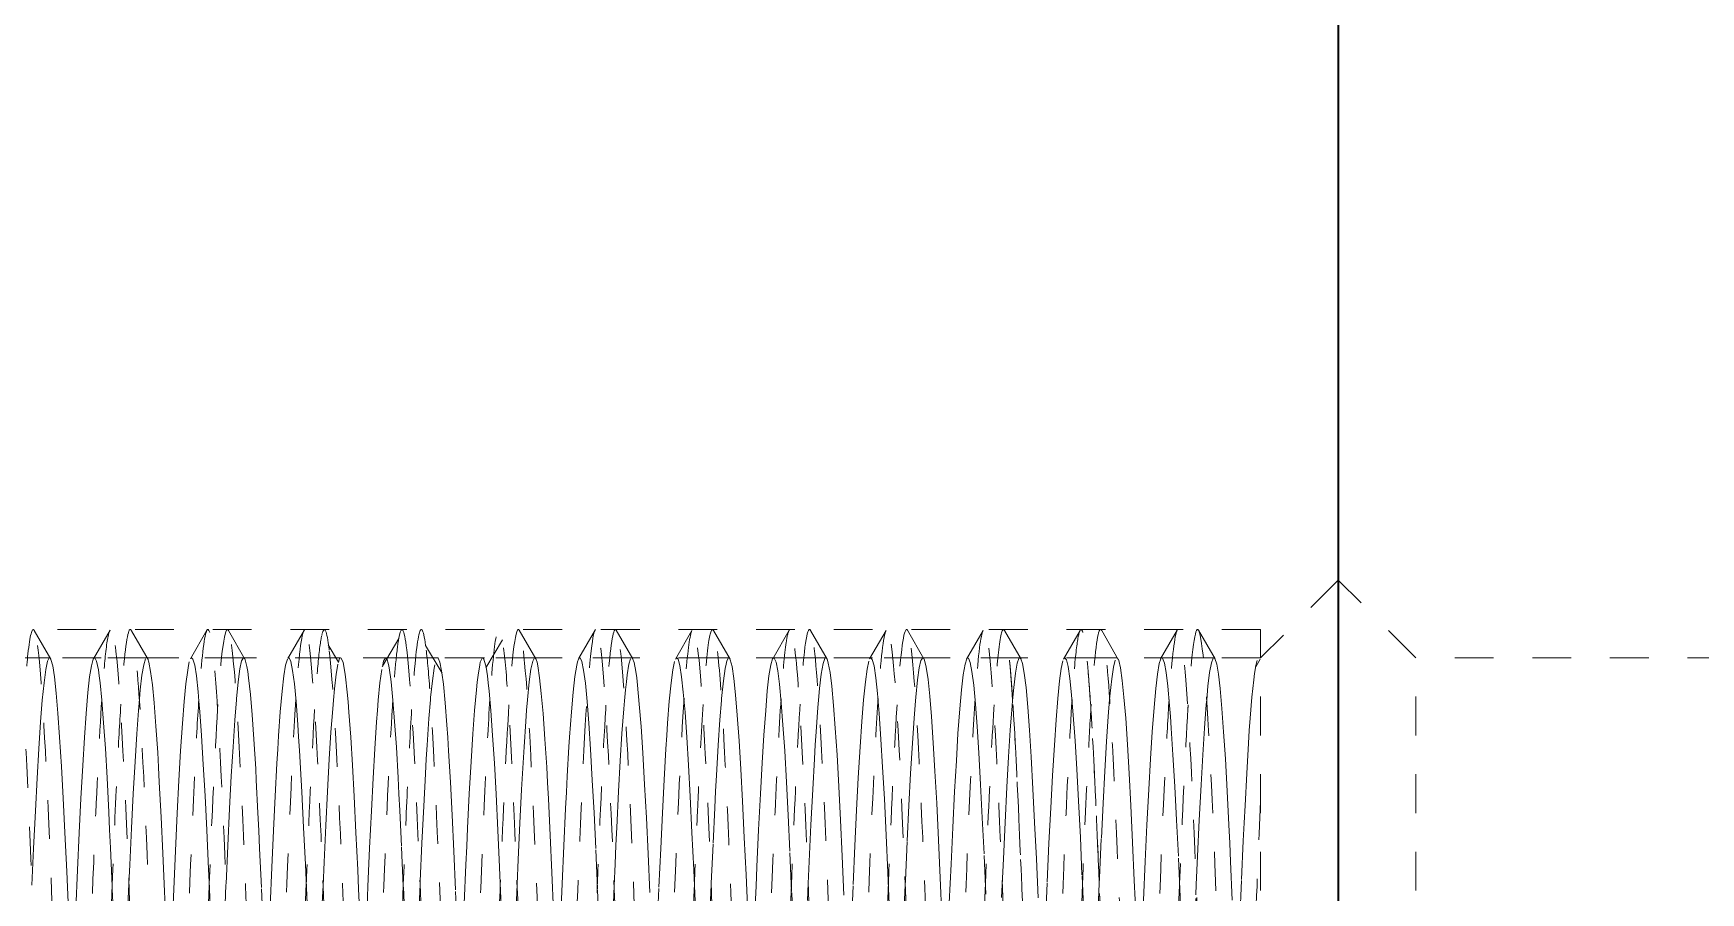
# Model space of a CAD drawing. Header units: millimetres. Extents: x -742 to 742, y -525 to 525.
# Drawn here: x -453.41 to -410.45, y 74.35 to 96.49 of the extents above; entities that cross this region are included whole.
import ezdxf

# ---------------------------------------------------------------- set-up
doc = ezdxf.new("R2010")
doc.units = ezdxf.units.MM
doc.linetypes.add('虚线', pattern=[2, 1, -1])
doc.layers.get('0').update_dxf_attribs({"lineweight": 35})
doc.layers.add('粗实线层', color=7, linetype='Continuous', lineweight=35)
doc.layers.add('虚线层', color=6, linetype='虚线', lineweight=18)

# ---------------------------------------------------------------- blocks, each defined once
blk = doc.blocks.new('*X5')
blk.add_line((-437.802, -76), (-437.802, -155))
at = {"layer": '虚线层', "color": 7}
for p, q in [((-435.802, -120), (-437.802, -118)), ((-435.802, -120.001), (-437.802, -118.001)), ((-435.802, -120.001), (-437.802, -118.001)), ((-389.802, -120), (-435.802, -120)), ((-389.802, -120.001), (-435.802, -120.001)), ((-389.802, -120.001), (-435.802, -120.001)), ((-435.802, -130.001), (-435.802, -120.001))]:
    blk.add_line(p, q, dxfattribs=at)
blk = doc.blocks.new('*X6')
blk.add_line((-437.802, -76), (-437.802, -155))
at = {"layer": '虚线层', "color": 7}
for p, q in [((-437.802, -118), (-439.802, -120)), ((-437.802, -118.001), (-439.802, -120.001)), ((-437.802, -118.001), (-439.802, -120.001)), ((-439.802, -119.269), (-481.927, -119.269)), ((-439.802, -119.269), (-481.927, -119.269)), ((-439.802, -130.001), (-439.802, -119.269)), ((-463.676, -120), (-485.802, -120)), ((-471.008, -120.001), (-472.347, -120.001)), ((-471.008, -120.001), (-472.347, -120.001)), ((-468.505, -120.001), (-469.845, -120.001)), ((-468.505, -120.001), (-469.845, -120.001)), ((-466.005, -120.001), (-467.348, -120.001)), ((-466.005, -120.001), (-467.348, -120.001)), ((-463.675, -120.001), (-464.848, -120.001)), ((-463.675, -120.001), (-464.848, -120.001)), ((-461.928, -120), (-463.676, -120)), ((-463.507, -120.001), (-463.675, -120.001)), ((-463.507, -120.001), (-463.675, -120.001)), ((-461.928, -120.001), (-462.346, -120.001)), ((-461.928, -120.001), (-462.346, -120.001)), ((-461.184, -120), (-461.928, -120)), ((-461.006, -120.001), (-461.928, -120.001)), ((-461.184, -120.001), (-461.928, -120.001)), ((-459.82, -120), (-461.184, -120)), ((-461.006, -120.001), (-461.184, -120.001)), ((-458.504, -120.001), (-459.847, -120.001)), ((-459.82, -120.001), (-459.847, -120.001)), ((-439.802, -120), (-459.82, -120)), ((-458.504, -120.001), (-459.82, -120.001)), ((-456.007, -120.001), (-457.349, -120.001)), ((-456.007, -120.001), (-457.349, -120.001)), ((-453.507, -120.001), (-454.846, -120.001)), ((-453.507, -120.001), (-454.846, -120.001)), ((-451.004, -120.001), (-452.346, -120.001)), ((-451.004, -120.001), (-452.346, -120.001)), ((-448.506, -120.001), (-449.849, -120.001)), ((-448.506, -120.001), (-449.849, -120.001)), ((-446.008, -120.001), (-447.347, -120.001)), ((-446.008, -120.001), (-447.347, -120.001)), ((-443.505, -120.001), (-444.845, -120.001)), ((-443.505, -120.001), (-444.845, -120.001)), ((-441.005, -120.001), (-442.348, -120.001)), ((-441.005, -120.001), (-442.348, -120.001)), ((-439.802, -120.001), (-439.848, -120.001))]:
    blk.add_line(p, q, dxfattribs=at)
for points in [[(-470.976, -120.032), (-471.403, -119.293)], [(-469.449, -119.291), (-469.876, -120.031)], [(-468.47, -120.041), (-468.897, -119.302)], [(-466.95, -119.288), (-467.378, -120.027)], [(-465.971, -120.034), (-466.398, -119.296)], [(-464.441, -119.278), (-464.869, -120.017)], [(-463.98, -119.406), (-463.987, -119.395)], [(-458.478, -120.023), (-458.904, -119.285)], [(-456.94, -119.275), (-457.366, -120.013)], [(-455.978, -120.027), (-456.405, -119.288)], [(-454.454, -119.3), (-454.881, -120.039)], [(-453.472, -120.039), (-453.899, -119.3)], [(-451.948, -119.288), (-452.375, -120.027)], [(-450.971, -120.036), (-451.398, -119.297)], [(-449.453, -119.293), (-449.88, -120.031)], [(-448.477, -120.026), (-448.904, -119.287)], [(-446.951, -119.294), (-447.379, -120.034)], [(-445.975, -120.034), (-446.402, -119.295)], [(-444.453, -119.297), (-444.88, -120.036)], [(-443.47, -120.04), (-443.897, -119.3)], [(-441.951, -119.289), (-442.379, -120.028)], [(-440.975, -120.027), (-441.403, -119.288)], [(-463.563, -120.116), (-463.826, -119.669)], [(-462.01, -119.505), (-462.427, -120.216)], [(-460.89, -120.398), (-461.316, -119.682)], [(-459.338, -119.539), (-459.764, -120.255)], [(-471.193, -121.096), (-471.193, -121.095), (-471.148, -120.647), (-471.102, -120.3), (-471.06, -120.091), (-471.017, -120.004)], [(-471.06, -120.091), (-471.017, -120.004)], [(-470.983, -120.021), (-470.971, -120.044), (-470.925, -120.206), (-470.879, -120.489), (-470.833, -120.911), (-470.791, -121.427), (-470.748, -122.048), (-470.702, -122.806), (-470.657, -123.617), (-470.611, -124.506), (-470.564, -125.512), (-470.521, -126.527), (-470.5, -127.055), (-470.479, -127.583), (-470.433, -128.726), (-470.389, -129.829), (-470.343, -130.934), (-470.296, -132.083), (-470.279, -132.482)], [(-469.87, -120.02), (-469.881, -120.039), (-469.929, -120.208), (-469.974, -120.492), (-470.018, -120.892), (-470.062, -121.433), (-470.105, -122.055), (-470.149, -122.774), (-470.197, -123.625), (-470.243, -124.514), (-470.287, -125.471), (-470.332, -126.536), (-470.374, -127.593), (-470.417, -128.68), (-470.426, -128.899)], [(-469.124, -132.482), (-469.167, -131.398), (-469.189, -130.844), (-469.21, -130.296), (-469.255, -129.134), (-469.299, -128.039), (-469.345, -126.968), (-469.393, -125.883), (-469.437, -124.902), (-469.458, -124.43), (-469.479, -123.983), (-469.524, -123.097), (-469.567, -122.34), (-469.613, -121.677), (-469.661, -121.09), (-469.706, -120.644), (-469.727, -120.462), (-469.748, -120.311), (-469.793, -120.09), (-469.836, -120.003), (-469.845, -120.001)], [(-468.693, -121.063), (-468.671, -120.83), (-468.625, -120.446), (-468.579, -120.179), (-468.533, -120.027)], [(-468.505, -120.001), (-468.491, -120.008)], [(-468.475, -120.031), (-468.448, -120.111), (-468.402, -120.35), (-468.357, -120.699), (-468.311, -121.161), (-468.264, -121.763), (-468.221, -122.439), (-468.2, -122.816), (-468.179, -123.208), (-468.133, -124.106), (-468.089, -125.034), (-468.043, -126.023), (-467.996, -127.114), (-467.979, -127.509)], [(-467.406, -120.102), (-467.427, -120.196), (-467.448, -120.319), (-467.493, -120.674), (-467.536, -121.13), (-467.581, -121.694), (-467.629, -122.396), (-467.674, -123.16), (-467.718, -124.007), (-467.762, -124.977), (-467.805, -125.962), (-467.849, -126.997), (-467.897, -128.124), (-467.927, -128.838)], [(-467.361, -120.006), (-467.374, -120.021)], [(-466.824, -127.509), (-466.867, -126.455), (-466.889, -125.94), (-466.91, -125.444), (-466.955, -124.442), (-466.999, -123.558), (-467.045, -122.753), (-467.093, -122.002), (-467.137, -121.389), (-467.158, -121.119), (-467.179, -120.88), (-467.224, -120.466), (-467.267, -120.191), (-467.313, -120.037), (-467.348, -120.001)], [(-466.193, -121.083), (-466.191, -121.06), (-466.148, -120.62), (-466.102, -120.282), (-466.057, -120.081), (-466.011, -120.002)], [(-465.974, -120.029), (-465.964, -120.051), (-465.921, -120.222), (-465.9, -120.354), (-465.879, -120.513), (-465.833, -120.944), (-465.789, -121.467), (-465.743, -122.095), (-465.696, -122.859), (-465.679, -123.152)], [(-464.879, -120.033), (-464.924, -120.193), (-464.967, -120.469), (-465.013, -120.861), (-465.061, -121.394), (-465.106, -122.008), (-465.127, -122.356), (-465.148, -122.721), (-465.193, -123.566), (-465.236, -124.451), (-465.281, -125.403), (-465.329, -126.465), (-465.374, -127.519), (-465.418, -128.604), (-465.426, -128.828)], [(-464.858, -120.004), (-464.864, -120.01)], [(-464.524, -123.152), (-464.567, -122.389), (-464.589, -122.04), (-464.61, -121.72), (-464.655, -121.125), (-464.699, -120.671), (-464.745, -120.33), (-464.793, -120.1), (-464.837, -120.005), (-464.848, -120.001)], [(-463.692, -121.094), (-463.664, -120.8), (-463.621, -120.424), (-463.6, -120.278), (-463.579, -120.165)], [(-463.566, -120.112), (-463.533, -120.022)], [(-463.56, -120.121), (-463.563, -120.116)], [(-463.507, -120.001), (-463.489, -120.011), (-463.443, -120.123), (-463.396, -120.37), (-463.379, -120.489)], [(-463.507, -120.001), (-463.489, -120.011), (-463.443, -120.123), (-463.396, -120.37), (-463.379, -120.489)], [(-462.427, -120.216), (-462.436, -120.232)], [(-462.355, -120.004), (-462.399, -120.091), (-462.431, -120.223)], [(-462.224, -120.489), (-462.267, -120.206), (-462.289, -120.109), (-462.31, -120.044), (-462.346, -120.001)], [(-462.224, -120.489), (-462.267, -120.206), (-462.289, -120.109), (-462.31, -120.043), (-462.346, -120.001)], [(-461.194, -121.085), (-461.189, -121.026), (-461.143, -120.594), (-461.096, -120.264), (-461.079, -120.179)], [(-461.006, -120.001), (-460.994, -120.006), (-460.948, -120.111), (-460.904, -120.335), (-460.896, -120.388)], [(-459.924, -120.179), (-459.967, -120.446), (-459.989, -120.625), (-460.01, -120.83), (-460.055, -121.355), (-460.099, -121.963), (-460.145, -122.669), (-460.193, -123.507), (-460.237, -124.387), (-460.258, -124.857), (-460.279, -125.335), (-460.324, -126.393), (-460.367, -127.445), (-460.413, -128.528), (-460.427, -128.865)], [(-459.924, -120.179), (-459.967, -120.446)], [(-459.86, -120.006), (-459.908, -120.11), (-459.924, -120.179)], [(-459.758, -120.244), (-459.77, -120.18), (-459.815, -120.032), (-459.847, -120.001)], [(-459.37, -126.402), (-459.413, -125.394), (-459.455, -124.442), (-459.501, -123.514), (-459.546, -122.714), (-459.592, -122.002), (-459.639, -121.36), (-459.682, -120.857), (-459.704, -120.645), (-459.725, -120.466), (-459.758, -120.244)], [(-458.779, -122.298), (-458.736, -121.641), (-458.715, -121.348), (-458.694, -121.086), (-458.648, -120.62), (-458.604, -120.295), (-458.558, -120.089), (-458.511, -120.002)], [(-458.48, -120.018), (-458.467, -120.045), (-458.445, -120.113), (-458.424, -120.21), (-458.38, -120.513), (-458.336, -120.92), (-458.291, -121.437), (-458.243, -122.095), (-458.198, -122.819), (-458.176, -123.218), (-458.155, -123.631), (-458.111, -124.569), (-458.067, -125.53), (-458.023, -126.545)], [(-457.363, -120.007), (-457.382, -120.038), (-457.404, -120.101), (-457.425, -120.193), (-457.47, -120.486), (-457.514, -120.884), (-457.56, -121.394), (-457.608, -122.043), (-457.624, -122.298)], [(-456.843, -126.987), (-456.886, -125.952), (-456.933, -124.918), (-456.978, -123.998), (-457.024, -123.152), (-457.07, -122.353), (-457.113, -121.688), (-457.155, -121.125), (-457.201, -120.65), (-457.246, -120.316), (-457.292, -120.1), (-457.339, -120.004), (-457.349, -120.001)], [(-456.193, -121.111), (-456.167, -120.823), (-456.145, -120.616), (-456.124, -120.44), (-456.08, -120.165), (-456.036, -120.026)], [(-456.007, -120.001), (-455.991, -120.009)], [(-455.983, -120.018), (-455.943, -120.123), (-455.898, -120.355), (-455.876, -120.517), (-455.855, -120.706), (-455.811, -121.196), (-455.767, -121.774), (-455.723, -122.452), (-455.675, -123.264), (-455.629, -124.121), (-455.586, -125.05), (-455.541, -126.092)], [(-454.901, -120.099), (-454.946, -120.314), (-454.992, -120.647), (-455.039, -121.121), (-455.082, -121.683), (-455.104, -122.005), (-455.125, -122.347), (-455.17, -123.146), (-455.214, -123.992), (-455.26, -124.911), (-455.308, -125.944), (-455.324, -126.322)], [(-454.855, -120.004), (-454.874, -120.027)], [(-454.364, -126.473), (-454.41, -125.461), (-454.456, -124.505), (-454.501, -123.573), (-454.543, -122.766), (-454.586, -122.048), (-454.633, -121.398), (-454.678, -120.888), (-454.724, -120.489), (-454.77, -120.195), (-454.813, -120.038), (-454.846, -120.001)], [(-453.695, -121.098), (-453.691, -121.052), (-453.642, -120.594), (-453.598, -120.277), (-453.576, -120.162), (-453.555, -120.079), (-453.511, -120.001), (-453.507, -120.001)], [(-453.576, -120.162), (-453.555, -120.079), (-453.511, -120.001), (-453.507, -120.001)], [(-453.479, -120.028), (-453.467, -120.053), (-453.423, -120.226), (-453.375, -120.537), (-453.329, -120.952), (-453.286, -121.477), (-453.241, -122.142), (-453.198, -122.873), (-453.154, -123.691), (-453.107, -124.634), (-453.061, -125.598), (-453.016, -126.616)], [(-452.37, -120.018), (-452.378, -120.031), (-452.424, -120.179), (-452.47, -120.463), (-452.513, -120.853), (-452.555, -121.355), (-452.601, -121.997), (-452.646, -122.708), (-452.692, -123.508), (-452.739, -124.434), (-452.782, -125.386), (-452.804, -125.887), (-452.825, -126.394), (-452.87, -127.501), (-452.914, -128.585), (-452.927, -128.883)], [(-451.842, -127.06), (-451.887, -126.022), (-451.932, -124.984), (-451.974, -124.06), (-452.017, -123.208), (-452.064, -122.402), (-452.11, -121.731), (-452.156, -121.16), (-452.201, -120.678), (-452.243, -120.335), (-452.286, -120.111), (-452.333, -120.006), (-452.346, -120.001)], [(-451.195, -121.091), (-451.167, -120.792), (-451.123, -120.418), (-451.075, -120.151), (-451.029, -120.021)], [(-451.004, -120.001), (-450.986, -120.012)], [(-450.975, -120.029), (-450.941, -120.135), (-450.898, -120.376), (-450.854, -120.734), (-450.807, -121.233), (-450.761, -121.817), (-450.716, -122.502), (-450.672, -123.321), (-450.629, -124.183), (-450.586, -125.117), (-450.539, -126.163)], [(-449.901, -120.089), (-449.943, -120.295), (-449.986, -120.62), (-450.033, -121.086), (-450.078, -121.641), (-450.124, -122.298), (-450.17, -123.09), (-450.213, -123.931), (-450.255, -124.845), (-450.301, -125.875), (-450.346, -126.906), (-450.392, -127.974), (-450.427, -128.815)], [(-449.856, -120.002), (-449.877, -120.026)], [(-449.362, -126.545), (-449.405, -125.53), (-449.449, -124.569), (-449.497, -123.631), (-449.542, -122.819), (-449.587, -122.095), (-449.632, -121.437), (-449.674, -120.92), (-449.717, -120.513), (-449.764, -120.21), (-449.81, -120.045), (-449.849, -120.001)], [(-448.693, -121.111), (-448.685, -121.018), (-448.641, -120.569), (-448.598, -120.259), (-448.554, -120.07), (-448.507, -120.001), (-448.506, -120.001)], [(-448.481, -120.019), (-448.461, -120.061), (-448.416, -120.243), (-448.372, -120.562), (-448.329, -120.985), (-448.286, -121.517), (-448.239, -122.189), (-448.193, -122.926), (-448.148, -123.75), (-448.102, -124.698), (-448.06, -125.667), (-448.017, -126.689)], [(-447.372, -120.023), (-447.374, -120.026), (-447.417, -120.165), (-447.464, -120.44), (-447.51, -120.823), (-447.556, -121.317), (-447.601, -121.951), (-447.643, -122.656), (-447.686, -123.45), (-447.733, -124.371), (-447.778, -125.318), (-447.824, -126.322), (-447.87, -127.426), (-447.913, -128.509), (-447.926, -128.864)], [(-446.881, -126.092), (-446.929, -125.05), (-446.974, -124.121), (-447.018, -123.264), (-447.062, -122.452), (-447.105, -121.774), (-447.149, -121.196), (-447.196, -120.706), (-447.242, -120.355), (-447.287, -120.123), (-447.332, -120.009), (-447.347, -120.001)], [(-446.194, -121.097), (-446.161, -120.763), (-446.116, -120.397), (-446.072, -120.138), (-446.029, -120.016)], [(-446.008, -120.001), (-445.986, -120.016), (-445.982, -120.023)], [(-445.982, -120.023), (-445.939, -120.148), (-445.893, -120.397), (-445.848, -120.763), (-445.802, -121.27), (-445.76, -121.862), (-445.717, -122.553), (-445.671, -123.378), (-445.625, -124.246), (-445.579, -125.184), (-445.533, -126.233)], [(-444.896, -120.079), (-444.942, -120.277), (-444.987, -120.594), (-445.032, -121.052), (-445.074, -121.599), (-445.117, -122.249), (-445.164, -123.035), (-445.21, -123.87), (-445.256, -124.78), (-445.301, -125.805), (-445.343, -126.833), (-445.386, -127.9), (-445.426, -128.9)], [(-444.845, -120.001), (-444.849, -120.001), (-444.874, -120.026)], [(-444.361, -126.617), (-444.406, -125.598), (-444.427, -125.105), (-444.448, -124.634), (-444.493, -123.69), (-444.536, -122.872), (-444.581, -122.142), (-444.629, -121.477), (-444.674, -120.952), (-444.718, -120.537), (-444.762, -120.226), (-444.805, -120.053), (-444.845, -120.001)], [(-443.694, -121.079), (-443.686, -120.985), (-443.639, -120.543), (-443.593, -120.243), (-443.548, -120.061)], [(-443.475, -120.031), (-443.46, -120.07), (-443.417, -120.26), (-443.371, -120.588), (-443.325, -121.018), (-443.279, -121.558), (-443.233, -122.237), (-443.19, -122.981), (-443.148, -123.81), (-443.102, -124.763), (-443.057, -125.736), (-443.011, -126.761), (-442.964, -127.881), (-442.921, -128.973), (-442.9, -129.529), (-442.879, -130.078), (-442.833, -131.238), (-442.789, -132.326), (-442.743, -133.386), (-442.695, -134.455), (-442.679, -134.818)], [(-442.376, -120.023), (-442.418, -120.151), (-442.462, -120.418), (-442.505, -120.793), (-442.549, -121.279), (-442.596, -121.906), (-442.642, -122.604), (-442.687, -123.392), (-442.732, -124.308), (-442.774, -125.251), (-442.817, -126.252), (-442.864, -127.353), (-442.91, -128.434), (-442.927, -128.828)], [(-441.524, -134.818), (-441.567, -133.821), (-441.589, -133.3), (-441.61, -132.777), (-441.655, -131.643), (-441.699, -130.544), (-441.745, -129.439), (-441.793, -128.284), (-441.836, -127.206), (-441.858, -126.675), (-441.879, -126.163), (-441.923, -125.117), (-441.967, -124.183), (-442.012, -123.321), (-442.061, -122.502), (-442.106, -121.818), (-442.127, -121.51), (-442.148, -121.233), (-442.193, -120.734), (-442.236, -120.376), (-442.281, -120.135), (-442.329, -120.012), (-442.348, -120.001)], [(-441.192, -121.087), (-441.16, -120.734), (-441.117, -120.376), (-441.071, -120.126), (-441.025, -120.012)], [(-441.005, -120.001), (-440.979, -120.021), (-440.979, -120.022)], [(-440.979, -120.022), (-440.933, -120.161), (-440.89, -120.418), (-440.848, -120.793), (-440.802, -121.308), (-440.757, -121.906), (-440.711, -122.604), (-440.664, -123.435), (-440.621, -124.308), (-440.6, -124.775), (-440.579, -125.251), (-440.533, -126.305), (-440.489, -127.353), (-440.443, -128.434), (-440.395, -129.591), (-440.379, -130.001)], [(-439.932, -120.237), (-439.936, -120.26), (-439.958, -120.401), (-439.98, -120.569), (-440.029, -121.018), (-440.074, -121.558), (-440.096, -121.87), (-440.118, -122.201), (-440.162, -122.981), (-440.205, -123.81), (-440.227, -124.257), (-440.249, -124.715), (-440.296, -125.736), (-440.342, -126.761), (-440.365, -127.293), (-440.387, -127.825), (-440.426, -128.84)], [(-439.93, -120.234), (-439.939, -120.25)], [(-439.893, -120.07), (-439.932, -120.237)], [(-439.813, -120.034), (-439.93, -120.234)], [(-463.379, -120.489), (-463.336, -120.888), (-463.315, -121.131), (-463.294, -121.398), (-463.248, -122.048), (-463.204, -122.766), (-463.158, -123.573), (-463.111, -124.505), (-463.067, -125.461), (-463.045, -125.965), (-463.024, -126.473)], [(-462.445, -120.3), (-462.493, -120.647), (-462.537, -121.095), (-462.558, -121.362), (-462.579, -121.651), (-462.624, -122.347), (-462.667, -123.104), (-462.713, -123.946), (-462.761, -124.91), (-462.806, -125.892), (-462.827, -126.406), (-462.848, -126.924), (-462.893, -128.049), (-462.926, -128.901)], [(-461.846, -126.914), (-461.892, -125.882), (-461.939, -124.853), (-461.982, -123.937), (-462.004, -123.504), (-462.025, -123.096), (-462.07, -122.303), (-462.115, -121.645), (-462.16, -121.09), (-462.208, -120.623), (-462.224, -120.489)], [(-460.896, -120.388), (-460.858, -120.678), (-460.811, -121.16), (-460.767, -121.73), (-460.745, -122.057), (-460.724, -122.402), (-460.68, -123.208), (-460.636, -124.06), (-460.591, -124.984), (-460.543, -126.022), (-460.498, -127.059)], [(-471.46, -125.864), (-471.417, -124.911), (-471.372, -123.946), (-471.329, -123.104), (-471.286, -122.347), (-471.239, -121.651), (-471.193, -121.096)], [(-468.961, -125.827), (-468.939, -125.335), (-468.893, -124.387), (-468.848, -123.508), (-468.802, -122.669), (-468.76, -121.963), (-468.717, -121.355), (-468.693, -121.063)], [(-466.461, -125.843), (-466.46, -125.823), (-466.417, -124.845), (-466.371, -123.885), (-466.325, -123.049), (-466.279, -122.298), (-466.233, -121.61), (-466.193, -121.083)], [(-463.959, -125.869), (-463.933, -125.268), (-463.891, -124.324), (-463.848, -123.45), (-463.802, -122.617), (-463.757, -121.917), (-463.711, -121.317), (-463.692, -121.094)], [(-461.461, -125.84), (-461.457, -125.753), (-461.411, -124.78), (-461.364, -123.825), (-461.321, -122.994), (-461.3, -122.607), (-461.279, -122.249), (-461.233, -121.568), (-461.194, -121.085)], [(-456.46, -125.866), (-456.436, -125.318), (-456.415, -124.833), (-456.394, -124.371), (-456.348, -123.45), (-456.304, -122.656), (-456.258, -121.951), (-456.211, -121.317), (-456.193, -121.111)], [(-453.96, -125.849), (-453.958, -125.805), (-453.911, -124.78), (-453.867, -123.87), (-453.845, -123.439), (-453.824, -123.035), (-453.78, -122.249), (-453.736, -121.599), (-453.695, -121.098)], [(-451.461, -125.819), (-451.436, -125.251), (-451.391, -124.308), (-451.342, -123.392), (-451.298, -122.604), (-451.276, -122.241), (-451.255, -121.906), (-451.21, -121.279), (-451.195, -121.091)], [(-448.96, -125.848), (-448.955, -125.736), (-448.91, -124.715), (-448.867, -123.81), (-448.823, -122.98), (-448.775, -122.201), (-448.729, -121.558), (-448.693, -121.111)], [(-446.46, -125.851), (-446.429, -125.184), (-446.385, -124.246), (-446.341, -123.335), (-446.298, -122.553), (-446.254, -121.862), (-446.207, -121.242), (-446.194, -121.097)], [(-443.961, -125.821), (-443.954, -125.667), (-443.907, -124.65), (-443.861, -123.75), (-443.816, -122.926), (-443.772, -122.154), (-443.729, -121.517), (-443.694, -121.079)], [(-441.461, -125.844), (-441.429, -125.117), (-441.386, -124.183), (-441.339, -123.278), (-441.293, -122.502), (-441.248, -121.817), (-441.202, -121.206), (-441.192, -121.087)], [(-464.524, -123.152), (-464.567, -122.389), (-464.589, -122.04)], [(-458.961, -125.836), (-458.933, -125.2), (-458.889, -124.261), (-458.843, -123.392), (-458.795, -122.566), (-458.779, -122.298)], [(-458.795, -122.566), (-458.779, -122.298)], [(-457.624, -122.298), (-457.667, -123.049), (-457.689, -123.46), (-457.71, -123.885), (-457.755, -124.845), (-457.799, -125.822), (-457.845, -126.851), (-457.893, -127.974), (-457.927, -128.812)], [(-465.679, -123.152), (-465.636, -123.998), (-465.615, -124.453), (-465.594, -124.918), (-465.548, -125.952), (-465.504, -126.986)], [(-463.623, -139.982), (-463.656, -139.9), (-463.701, -139.669), (-463.743, -139.327), (-463.786, -138.872), (-463.833, -138.276), (-463.878, -137.605), (-463.924, -136.842), (-463.97, -135.949), (-464.013, -135.025), (-464.055, -134.04), (-464.101, -132.95), (-464.146, -131.877), (-464.192, -130.781), (-464.239, -129.619), (-464.282, -128.518), (-464.304, -127.969), (-464.325, -127.435), (-464.37, -126.33), (-464.415, -125.326), (-464.46, -124.378), (-464.508, -123.456), (-464.524, -123.152)], [(-469.176, -131.164), (-469.161, -130.792), (-469.116, -129.686), (-469.072, -128.528), (-469.029, -127.445), (-468.986, -126.393), (-468.961, -125.827)], [(-466.677, -131.103), (-466.639, -130.173), (-466.593, -129.068), (-466.548, -127.974), (-466.502, -126.851), (-466.461, -125.843)], [(-464.177, -131.149), (-464.16, -130.716), (-464.117, -129.61), (-464.071, -128.453), (-464.025, -127.371), (-463.979, -126.322), (-463.959, -125.869)], [(-461.676, -131.184), (-461.633, -130.097), (-461.591, -128.992), (-461.548, -127.899), (-461.502, -126.779), (-461.461, -125.84)], [(-459.177, -131.108), (-459.157, -130.639), (-459.111, -129.534), (-459.064, -128.378), (-459.021, -127.298), (-459, -126.765), (-458.979, -126.251), (-458.961, -125.836)], [(-456.479, -126.322), (-456.46, -125.866)], [(-454.179, -131.257), (-454.136, -130.154), (-454.115, -129.596), (-454.094, -129.049), (-454.048, -127.9), (-454.004, -126.833), (-453.96, -125.849)], [(-451.676, -131.129), (-451.658, -130.697), (-451.611, -129.534), (-451.567, -128.434), (-451.545, -127.886), (-451.524, -127.353), (-451.48, -126.251), (-451.461, -125.819)], [(-449.177, -131.105), (-449.136, -130.077), (-449.091, -128.973), (-449.042, -127.825), (-448.998, -126.761), (-448.976, -126.239), (-448.96, -125.848)], [(-446.676, -131.182), (-446.676, -131.167), (-446.655, -130.62), (-446.61, -129.457), (-446.567, -128.358), (-446.523, -127.279), (-446.475, -126.181), (-446.46, -125.851)], [(-444.176, -131.149), (-444.175, -131.105), (-444.129, -130.001), (-444.085, -128.897), (-444.041, -127.75), (-443.998, -126.688), (-443.961, -125.821)], [(-441.677, -131.104), (-441.654, -130.544), (-441.607, -129.381), (-441.561, -128.283), (-441.516, -127.206), (-441.472, -126.11), (-441.461, -125.844)]]:
    blk.add_lwpolyline(points, dxfattribs=at)
for points, knots in [([(-471.002, -137.343), (-471.098, -135.449), (-471.193, -132.922), (-471.385, -127.741), (-471.481, -125.151), (-471.673, -121.159), (-471.768, -119.804), (-471.895, -119.271), (-471.925, -119.24), (-471.956, -119.302)], [0, 0, 0, 0, 1424.644013, 1424.644013, 2849.288026, 2849.288026, 4273.932039, 4273.932039, 4727.707514, 4727.707514, 4727.707514, 4727.707514]), ([(-471.403, -119.293), (-471.457, -119.209), (-471.511, -119.412), (-471.601, -120.246), (-471.639, -120.722), (-471.676, -121.31)], [0, 0, 0, 0, 1566.396256, 1566.396256, 2649.379582, 2649.379582, 2649.379582, 2649.379582]), ([(-470.702, -132.664), (-470.798, -130.149), (-470.893, -127.432), (-471.085, -122.815), (-471.181, -120.973), (-471.319, -119.602), (-471.361, -119.359), (-471.403, -119.293)], [0, 0, 0, 0, 1535.238808, 1535.238808, 3070.477616, 3070.477616, 3744.798959, 3744.798959, 3744.798959, 3744.798959]), ([(-469.449, -119.291), (-469.487, -119.349), (-469.526, -119.553), (-469.597, -120.202), (-469.629, -120.6), (-469.661, -121.085)], [0, 0, 0, 0, 1432.238454, 1432.238454, 2637.207115, 2637.207115, 2637.207115, 2637.207115]), ([(-468.702, -132.664), (-468.798, -130.149), (-468.893, -127.432), (-469.085, -122.815), (-469.181, -120.973), (-469.334, -119.449), (-469.392, -119.205), (-469.449, -119.291)], [0, 0, 0, 0, 1434.186981, 1434.186981, 2868.373963, 2868.373963, 3728.113838, 3728.113838, 3728.113838, 3728.113838]), ([(-468.897, -119.302), (-468.924, -119.247), (-468.95, -119.264), (-469.043, -119.581), (-469.11, -120.268), (-469.176, -121.318)], [0, 0, 0, 0, 750.966505, 750.966505, 2633.608133, 2633.608133, 2633.608133, 2633.608133]), ([(-468.402, -127.327), (-468.498, -124.812), (-468.593, -122.577), (-468.759, -120.069), (-468.828, -119.444), (-468.897, -119.302)], [0, 0, 0, 0, 1530.717936, 1530.717936, 2637.509645, 2637.509645, 2637.509645, 2637.509645]), ([(-466.95, -119.288), (-466.959, -119.302), (-466.968, -119.324), (-467.038, -119.562), (-467.099, -120.161), (-467.16, -121.072)], [0, 0, 0, 0, 330.525519, 330.525519, 2621.320444, 2621.320444, 2621.320444, 2621.320444]), ([(-466.402, -127.327), (-466.498, -124.812), (-466.593, -122.577), (-466.776, -119.8), (-466.863, -119.152), (-466.95, -119.288)], [0, 0, 0, 0, 1376.258709, 1376.258709, 2625.712058, 2625.712058, 2625.712058, 2625.712058]), ([(-466.398, -119.296), (-466.491, -119.118), (-466.584, -119.843), (-466.677, -121.325), (-466.677, -121.328), (-466.677, -121.331)], [0, 0, 0, 0, 2614.711595, 2614.711595, 2620.378881, 2620.378881, 2620.378881, 2620.378881]), ([(-466.102, -122.651), (-466.198, -120.759), (-466.293, -119.559), (-466.392, -119.309), (-466.395, -119.302), (-466.398, -119.296)], [0, 0, 0, 0, 2543.734212, 2543.734212, 2621.712924, 2621.712924, 2621.712924, 2621.712924]), ([(-464.102, -122.651), (-464.198, -120.759), (-464.293, -119.559), (-464.407, -119.272), (-464.424, -119.26), (-464.442, -119.278)], [0, 0, 0, 0, 2208.109025, 2208.109025, 2609.707266, 2609.707266, 2609.707266, 2609.707266]), ([(-463.993, -119.424), (-464.025, -119.566), (-464.057, -119.81), (-464.119, -120.468), (-464.148, -120.866), (-464.177, -121.332)], [0, 0, 0, 0, 1357.870157, 1357.870157, 2604.00527, 2604.00527, 2604.00527, 2604.00527]), ([(-458.904, -119.286), (-458.908, -119.281), (-458.911, -119.277), (-459.01, -119.193), (-459.106, -120.078), (-459.202, -121.734)], [0, 0, 0, 0, 85.255772, 85.255772, 2572.827075, 2572.827075, 2572.827075, 2572.827075]), ([(-457.648, -140.7), (-457.687, -140.776), (-457.725, -140.702), (-457.86, -139.907), (-457.956, -138.404), (-458.147, -134.209), (-458.243, -131.568), (-458.435, -126.407), (-458.531, -123.949), (-458.719, -120.462), (-458.812, -119.427), (-458.904, -119.286)], [0, 0, 0, 0, 516.835638, 516.835638, 1796.391113, 1796.391113, 3075.946588, 3075.946588, 4355.502063, 4355.502063, 5591.203723, 5591.203723, 5591.203723, 5591.203723]), ([(-455.699, -140.714), (-455.72, -140.683), (-455.742, -140.603), (-455.86, -139.907), (-455.956, -138.404), (-456.147, -134.209), (-456.243, -131.568), (-456.435, -126.407), (-456.531, -123.949), (-456.723, -120.401), (-456.818, -119.355), (-456.923, -119.267), (-456.931, -119.267), (-456.94, -119.275)], [0, 0, 0, 0, 344.746006, 344.746006, 1854.165273, 1854.165273, 3363.58454, 3363.58454, 4873.003806, 4873.003806, 6382.423073, 6382.423073, 6517.433362, 6517.433362, 6517.433362, 6517.433362]), ([(-456.405, -119.288), (-456.475, -119.19), (-456.544, -119.583), (-456.635, -120.696), (-456.656, -120.992), (-456.677, -121.323)], [0, 0, 0, 0, 1970.507309, 1970.507309, 2559.175364, 2559.175364, 2559.175364, 2559.175364]), ([(-455.177, -140.733), (-455.177, -140.733), (-455.177, -140.733), (-455.272, -140.732), (-455.368, -139.764), (-455.56, -136.334), (-455.656, -133.915), (-455.847, -128.771), (-455.943, -126.11), (-456.135, -121.823), (-456.231, -120.249), (-456.353, -119.43), (-456.379, -119.325), (-456.405, -119.288)], [0, 0, 0, 0, 0.549524, 0.549524, 1520.191428, 1520.191428, 3039.833332, 3039.833332, 4559.475235, 4559.475235, 6079.117139, 6079.117139, 6492.374853, 6492.374853, 6492.374853, 6492.374853]), ([(-454.454, -119.3), (-454.507, -119.401), (-454.561, -119.785), (-454.629, -120.622), (-454.644, -120.824), (-454.659, -121.044)], [0, 0, 0, 0, 1993.880877, 1993.880877, 2546.998119, 2546.998119, 2546.998119, 2546.998119]), ([(-453.204, -140.706), (-453.291, -140.541), (-453.377, -139.6), (-453.56, -136.334), (-453.656, -133.915), (-453.847, -128.771), (-453.943, -126.11), (-454.135, -121.823), (-454.231, -120.249), (-454.369, -119.32), (-454.412, -119.22), (-454.454, -119.3)], [0, 0, 0, 0, 1158.797199, 1158.797199, 2439.845148, 2439.845148, 3720.893097, 3720.893097, 5001.941046, 5001.941046, 5570.024937, 5570.024937, 5570.024937, 5570.024937]), ([(-453.899, -119.3), (-453.942, -119.22), (-453.984, -119.32), (-454.077, -119.943), (-454.127, -120.532), (-454.177, -121.323)], [0, 0, 0, 0, 1169.830229, 1169.830229, 2543.201885, 2543.201885, 2543.201885, 2543.201885]), ([(-452.64, -140.687), (-452.719, -140.875), (-452.798, -140.431), (-452.972, -138.155), (-453.068, -136.073), (-453.26, -131.195), (-453.356, -128.458), (-453.547, -123.638), (-453.643, -121.614), (-453.792, -119.783), (-453.846, -119.4), (-453.899, -119.3)], [0, 0, 0, 0, 1041.430369, 1041.430369, 2308.369004, 2308.369004, 3575.307638, 3575.307638, 4842.246273, 4842.246273, 5546.525608, 5546.525608, 5546.525608, 5546.525608]), ([(-451.948, -119.288), (-451.974, -119.325), (-452.001, -119.431), (-452.071, -119.905), (-452.115, -120.401), (-452.159, -121.06)], [0, 0, 0, 0, 939.461992, 939.461992, 2531.016174, 2531.016174, 2531.016174, 2531.016174]), ([(-450.695, -140.717), (-450.755, -140.64), (-450.816, -140.195), (-450.972, -138.155), (-451.068, -136.073), (-451.26, -131.195), (-451.356, -128.458), (-451.547, -123.638), (-451.643, -121.614), (-451.809, -119.582), (-451.879, -119.19), (-451.948, -119.288)], [0, 0, 0, 0, 801.569056, 801.569056, 2067.710719, 2067.710719, 3333.852382, 3333.852382, 4599.994045, 4599.994045, 5520.880323, 5520.880323, 5520.880323, 5520.880323]), ([(-451.398, -119.297), (-451.412, -119.27), (-451.425, -119.262), (-451.518, -119.342), (-451.597, -120.068), (-451.676, -121.317)], [0, 0, 0, 0, 371.66338, 371.66338, 2527.52877, 2527.52877, 2527.52877, 2527.52877]), ([(-450.209, -140.694), (-450.236, -140.636), (-450.262, -140.507), (-450.385, -139.583), (-450.481, -137.939), (-450.672, -133.561), (-450.768, -130.88), (-450.96, -125.76), (-451.056, -123.382), (-451.234, -120.313), (-451.316, -119.46), (-451.398, -119.297)], [0, 0, 0, 0, 369.579933, 369.579933, 1699.015018, 1699.015018, 3028.450103, 3028.450103, 4357.885187, 4357.885187, 5498.14662, 5498.14662, 5498.14662, 5498.14662]), ([(-448.235, -140.615), (-448.253, -140.545), (-448.271, -140.442), (-448.385, -139.583), (-448.481, -137.939), (-448.672, -133.561), (-448.768, -130.88), (-448.96, -125.76), (-449.056, -123.382), (-449.247, -120.078), (-449.343, -119.192), (-449.444, -119.278), (-449.448, -119.284), (-449.453, -119.293)], [0, 0, 0, 0, 284.43351, 284.43351, 1796.781947, 1796.781947, 3309.130384, 3309.130384, 4821.478821, 4821.478821, 6333.827258, 6333.827258, 6407.517942, 6407.517942, 6407.517942, 6407.517942]), ([(-448.904, -119.288), (-448.982, -119.174), (-449.061, -119.685), (-449.151, -120.935), (-449.164, -121.119), (-449.176, -121.315)], [0, 0, 0, 0, 2171.216357, 2171.216357, 2514.185414, 2514.185414, 2514.185414, 2514.185414]), ([(-447.702, -140.712), (-447.798, -140.548), (-447.893, -139.422), (-448.085, -135.756), (-448.181, -133.26), (-448.372, -128.086), (-448.468, -125.47), (-448.66, -121.374), (-448.756, -119.944), (-448.869, -119.37), (-448.887, -119.313), (-448.904, -119.288)], [0, 0, 0, 0, 1315.74379, 1315.74379, 2631.48758, 2631.48758, 3947.23137, 3947.23137, 5262.97516, 5262.97516, 5503.41053, 5503.41053, 5503.41053, 5503.41053]), ([(-446.951, -119.294), (-447.014, -119.403), (-447.077, -119.903), (-447.146, -120.855), (-447.152, -120.951), (-447.159, -121.05)], [0, 0, 0, 0, 2262.17105, 2262.17105, 2502.051522, 2502.051522, 2502.051522, 2502.051522]), ([(-445.702, -140.712), (-445.798, -140.548), (-445.893, -139.422), (-446.085, -135.756), (-446.181, -133.26), (-446.372, -128.086), (-446.468, -125.47), (-446.66, -121.374), (-446.756, -119.944), (-446.885, -119.29), (-446.918, -119.237), (-446.951, -119.294)], [0, 0, 0, 0, 1259.955345, 1259.955345, 2519.910689, 2519.910689, 3779.866034, 3779.866034, 5039.821378, 5039.821378, 5477.464269, 5477.464269, 5477.464269, 5477.464269]), ([(-446.402, -119.295), (-446.452, -119.212), (-446.502, -119.377), (-446.593, -120.141), (-446.635, -120.659), (-446.676, -121.315)], [0, 0, 0, 0, 1364.604419, 1364.604419, 2498.130491, 2498.130491, 2498.130491, 2498.130491]), ([(-445.402, -139.062), (-445.498, -137.67), (-445.593, -135.483), (-445.785, -130.505), (-445.881, -127.776), (-446.072, -123.085), (-446.168, -121.18), (-446.31, -119.658), (-446.356, -119.372), (-446.402, -119.295)], [0, 0, 0, 0, 1278.20424, 1278.20424, 2556.40848, 2556.40848, 3834.61272, 3834.61272, 4446.657268, 4446.657268, 4446.657268, 4446.657268]), ([(-446.194, -121.056), (-446.217, -120.706), (-446.241, -120.402), (-446.31, -119.658), (-446.356, -119.372), (-446.402, -119.295)], [0, 0, 0, 0, 843.286524, 843.286524, 2495.50688, 2495.50688, 2495.50688, 2495.50688]), ([(-444.453, -119.297), (-444.486, -119.354), (-444.519, -119.519), (-444.588, -120.098), (-444.624, -120.533), (-444.661, -121.078)], [0, 0, 0, 0, 1181.006675, 1181.006675, 2485.980896, 2485.980896, 2485.980896, 2485.980896]), ([(-443.402, -139.062), (-443.498, -137.67), (-443.593, -135.483), (-443.785, -130.505), (-443.881, -127.776), (-444.072, -123.085), (-444.168, -121.18), (-444.327, -119.475), (-444.39, -119.188), (-444.453, -119.297)], [0, 0, 0, 0, 1210.232992, 1210.232992, 2420.465984, 2420.465984, 3630.698975, 3630.698975, 4425.370385, 4425.370385, 4425.370385, 4425.370385]), ([(-444.176, -121.332), (-444.205, -120.864), (-444.235, -120.467), (-444.327, -119.475), (-444.39, -119.188), (-444.453, -119.297)], [0, 0, 0, 0, 790.774267, 790.774267, 2484.045003, 2484.045003, 2484.045003, 2484.045003]), ([(-443.897, -119.301), (-443.92, -119.255), (-443.942, -119.26), (-444.035, -119.496), (-444.105, -120.198), (-444.176, -121.31)], [0, 0, 0, 0, 595.128614, 595.128614, 2482.427244, 2482.427244, 2482.427244, 2482.427244]), ([(-443.102, -135.171), (-443.198, -132.896), (-443.293, -130.189), (-443.485, -125.13), (-443.581, -122.842), (-443.75, -120.149), (-443.824, -119.451), (-443.897, -119.301)], [0, 0, 0, 0, 1268.89657, 1268.89657, 2537.79314, 2537.79314, 3511.845019, 3511.845019, 3511.845019, 3511.845019]), ([(-441.951, -119.289), (-441.955, -119.296), (-441.96, -119.305), (-442.03, -119.484), (-442.095, -120.1), (-442.161, -121.079)], [0, 0, 0, 0, 152.657661, 152.657661, 2470.177697, 2470.177697, 2470.177697, 2470.177697]), ([(-441.102, -135.171), (-441.198, -132.896), (-441.293, -130.189), (-441.485, -125.13), (-441.581, -122.842), (-441.768, -119.863), (-441.86, -119.139), (-441.951, -119.289)], [0, 0, 0, 0, 1182.888146, 1182.888146, 2365.776291, 2365.776291, 3495.334256, 3495.334256, 3495.334256, 3495.334256]), ([(-441.403, -119.288), (-441.49, -119.152), (-441.577, -119.801), (-441.668, -121.184), (-441.672, -121.245), (-441.676, -121.307)], [0, 0, 0, 0, 2363.225002, 2363.225002, 2469.27869, 2469.27869, 2469.27869, 2469.27869]), ([(-440.802, -130.001), (-440.898, -127.405), (-440.993, -124.848), (-441.185, -120.959), (-441.281, -119.678), (-441.385, -119.324), (-441.394, -119.302), (-441.403, -119.288)], [0, 0, 0, 0, 1670.164721, 1670.164721, 3340.329441, 3340.329441, 3492.930482, 3492.930482, 3492.930482, 3492.930482]), ([(-462.651, -140.711), (-462.651, -140.711), (-462.651, -140.712), (-462.748, -140.874), (-462.843, -140.068), (-463.035, -136.889), (-463.131, -134.554), (-463.323, -129.461), (-463.418, -126.764), (-463.61, -122.304), (-463.706, -120.594), (-463.802, -119.793)], [0, 0, 0, 0, 3.121717, 3.121717, 1411.74389, 1411.74389, 2820.366062, 2820.366062, 4228.988235, 4228.988235, 5637.610408, 5637.610408, 5637.610408, 5637.610408]), ([(-462.01, -119.506), (-462.036, -119.653), (-462.063, -119.869), (-462.112, -120.403), (-462.136, -120.705), (-462.159, -121.051)], [0, 0, 0, 0, 1379.910758, 1379.910758, 2591.548544, 2591.548544, 2591.548544, 2591.548544]), ([(-460.705, -140.702), (-460.783, -140.545), (-460.861, -139.771), (-461.035, -136.889), (-461.131, -134.554), (-461.323, -129.461), (-461.418, -126.764), (-461.61, -122.304), (-461.706, -120.594), (-461.802, -119.793)], [0, 0, 0, 0, 975.675657, 975.675657, 2175.696287, 2175.696287, 3375.716918, 3375.716918, 4575.737549, 4575.737549, 4575.737549, 4575.737549]), ([(-460.155, -140.713), (-460.22, -140.805), (-460.286, -140.466), (-460.448, -138.605), (-460.543, -136.639), (-460.735, -131.88), (-460.831, -129.146), (-461.023, -124.216), (-461.118, -122.08), (-461.248, -120.293), (-461.282, -119.932), (-461.316, -119.682)], [0, 0, 0, 0, 955.470554, 955.470554, 2351.468779, 2351.468779, 3747.467004, 3747.467004, 5143.465229, 5143.465229, 5639.35948, 5639.35948, 5639.35948, 5639.35948]), ([(-458.203, -140.704), (-458.252, -140.615), (-458.302, -140.282), (-458.448, -138.605), (-458.543, -136.639), (-458.735, -131.88), (-458.831, -129.146), (-459.023, -124.216), (-459.118, -122.08), (-459.255, -120.194), (-459.297, -119.783), (-459.338, -119.539)], [0, 0, 0, 0, 735.900143, 735.900143, 2157.722332, 2157.722332, 3579.54452, 3579.54452, 5001.366709, 5001.366709, 5613.438668, 5613.438668, 5613.438668, 5613.438668]), ([(-469.661, -121.085), (-469.725, -122.04), (-469.788, -123.329), (-469.948, -127.108), (-470.043, -129.818), (-470.163, -132.974), (-470.187, -133.586), (-470.21, -134.174)], [0, 0, 0, 0, 1294.981419, 1294.981419, 3248.138605, 3248.138605, 3731.750991, 3731.750991, 3731.750991, 3731.750991]), ([(-467.16, -121.072), (-467.195, -121.588), (-467.23, -122.205), (-467.36, -124.853), (-467.456, -127.414), (-467.604, -131.431), (-467.657, -132.846), (-467.71, -134.154)], [0, 0, 0, 0, 700.790296, 700.790296, 2639.80884, 2639.80884, 3705.517884, 3705.517884, 3705.517884, 3705.517884]), ([(-464.659, -121.045), (-464.665, -121.134), (-464.671, -121.226), (-464.773, -122.846), (-464.868, -125.135), (-465.047, -129.838), (-465.129, -132.143), (-465.211, -134.19)], [0, 0, 0, 0, 119.575651, 119.575651, 2034.733964, 2034.733964, 3679.662332, 3679.662332, 3679.662332, 3679.662332]), ([(-462.159, -121.051), (-462.232, -122.134), (-462.304, -123.659), (-462.473, -127.781), (-462.568, -130.511), (-462.68, -133.407), (-462.696, -133.806), (-462.711, -134.195)], [0, 0, 0, 0, 1447.29742, 1447.29742, 3358.036018, 3358.036018, 3670.601133, 3670.601133, 3670.601133, 3670.601133]), ([(-459.66, -121.063), (-459.703, -121.705), (-459.746, -122.503), (-459.885, -125.475), (-459.981, -128.092), (-460.121, -131.876), (-460.165, -133.054), (-460.21, -134.155)], [0, 0, 0, 0, 858.307473, 858.307473, 2762.705561, 2762.705561, 3644.146439, 3644.146439, 3644.146439, 3644.146439]), ([(-452.159, -121.06), (-452.211, -121.828), (-452.263, -122.817), (-452.41, -126.115), (-452.506, -128.773), (-452.602, -131.349)], [0, 0, 0, 0, 887.239368, 887.239368, 2536.24754, 2536.24754, 2536.24754, 2536.24754]), ([(-449.659, -121.049), (-449.681, -121.384), (-449.704, -121.761), (-449.822, -123.954), (-449.918, -126.413), (-450.079, -130.751), (-450.145, -132.535), (-450.21, -134.158)], [0, 0, 0, 0, 436.909002, 436.909002, 2292.606637, 2292.606637, 3556.662927, 3556.662927, 3556.662927, 3556.662927]), ([(-447.159, -121.05), (-447.248, -122.381), (-447.337, -124.391), (-447.521, -129.124), (-447.616, -131.826), (-447.711, -134.186)], [0, 0, 0, 0, 1217.200998, 1217.200998, 2510.553424, 2510.553424, 2510.553424, 2510.553424]), ([(-445.642, -134.191), (-445.658, -133.802), (-445.673, -133.402), (-445.785, -130.505), (-445.881, -127.776), (-446.049, -123.658), (-446.121, -122.137), (-446.194, -121.056)], [0, 0, 0, 0, 299.180045, 299.180045, 2124.871501, 2124.871501, 3504.375503, 3504.375503, 3504.375503, 3504.375503]), ([(-444.661, -121.078), (-444.72, -121.969), (-444.78, -123.154), (-444.935, -126.77), (-445.031, -129.467), (-445.154, -132.752), (-445.182, -133.473), (-445.21, -134.163)], [0, 0, 0, 0, 1143.752104, 1143.752104, 2986.778437, 2986.778437, 3521.649233, 3521.649233, 3521.649233, 3521.649233]), ([(-442.161, -121.079), (-442.191, -121.53), (-442.221, -122.058), (-442.347, -124.544), (-442.443, -127.074), (-442.596, -131.202), (-442.653, -132.739), (-442.71, -134.153)], [0, 0, 0, 0, 577.754521, 577.754521, 2408.630811, 2408.630811, 3495.256192, 3495.256192, 3495.256192, 3495.256192]), ([(-469.176, -121.318), (-469.206, -121.78), (-469.235, -122.313), (-469.307, -123.781), (-469.35, -124.779), (-469.393, -125.847)], [0, 0, 0, 0, 1067.068599, 1067.068599, 2634.04232, 2634.04232, 2634.04232, 2634.04232]), ([(-464.177, -121.332), (-464.244, -122.391), (-464.31, -123.807), (-464.382, -125.562), (-464.387, -125.689), (-464.392, -125.817)], [0, 0, 0, 0, 2418.746768, 2418.746768, 2606.096501, 2606.096501, 2606.096501, 2606.096501]), ([(-461.677, -121.329), (-461.714, -121.921), (-461.752, -122.627), (-461.824, -124.168), (-461.859, -124.984), (-461.893, -125.847)], [0, 0, 0, 0, 1343.166238, 1343.166238, 2589.204571, 2589.204571, 2589.204571, 2589.204571]), ([(-454.177, -121.323), (-454.222, -122.049), (-454.268, -122.945), (-454.34, -124.557), (-454.367, -125.181), (-454.393, -125.832)], [0, 0, 0, 0, 1619.663154, 1619.663154, 2544.49698, 2544.49698, 2544.49698, 2544.49698]), ([(-451.676, -121.317), (-451.693, -121.581), (-451.71, -121.869), (-451.782, -123.208), (-451.838, -124.468), (-451.893, -125.847)], [0, 0, 0, 0, 584.914423, 584.914423, 2527.729427, 2527.729427, 2527.729427, 2527.729427]), ([(-446.676, -121.315), (-446.73, -122.175), (-446.785, -123.273), (-446.857, -124.949), (-446.874, -125.376), (-446.892, -125.814)], [0, 0, 0, 0, 1887.337022, 1887.337022, 2499.883099, 2499.883099, 2499.883099, 2499.883099]), ([(-444.176, -121.31), (-444.201, -121.708), (-444.226, -122.158), (-444.299, -123.586), (-444.346, -124.674), (-444.393, -125.847)], [0, 0, 0, 0, 864.028903, 864.028903, 2483.058906, 2483.058906, 2483.058906, 2483.058906]), ([(-443.961, -125.81), (-443.966, -125.683), (-443.971, -125.556), (-444.043, -123.804), (-444.109, -122.39), (-444.176, -121.332)], [0, 0, 0, 0, 177.358501, 177.358501, 2473.582766, 2473.582766, 2473.582766, 2473.582766]), ([(-457.202, -121.734), (-457.298, -123.389), (-457.393, -125.766), (-457.563, -130.3), (-457.637, -132.346), (-457.711, -134.182)], [0, 0, 0, 0, 1451.172556, 1451.172556, 2570.269524, 2570.269524, 2570.269524, 2570.269524]), ([(-465.147, -140.699), (-465.178, -140.762), (-465.209, -140.73), (-465.335, -140.193), (-465.431, -138.836), (-465.623, -134.84), (-465.718, -132.249), (-465.91, -127.068), (-466.006, -124.542), (-466.102, -122.651)], [0, 0, 0, 0, 442.860242, 442.860242, 1827.051751, 1827.051751, 3211.24326, 3211.24326, 4595.434769, 4595.434769, 4595.434769, 4595.434769]), ([(-463.2, -140.714), (-463.213, -140.694), (-463.226, -140.656), (-463.335, -140.193), (-463.431, -138.836), (-463.623, -134.84), (-463.718, -132.249), (-463.91, -127.068), (-464.006, -124.542), (-464.102, -122.651)], [0, 0, 0, 0, 201.21651, 201.21651, 1658.815337, 1658.815337, 3116.414165, 3116.414165, 4574.012992, 4574.012992, 4574.012992, 4574.012992]), ([(-439.802, -123.696), (-439.852, -124.786), (-439.902, -126.022), (-440.047, -129.843), (-440.143, -132.564), (-440.335, -137.183), (-440.431, -139.025), (-440.585, -140.566), (-440.644, -140.808), (-440.703, -140.704)], [0, 0, 0, 0, 728.33208, 728.33208, 2124.204721, 2124.204721, 3520.077362, 3520.077362, 4377.97246, 4377.97246, 4377.97246, 4377.97246]), ([(-469.393, -125.847), (-469.446, -127.159), (-469.499, -128.578), (-469.648, -132.599), (-469.743, -135.159), (-469.874, -137.802), (-469.908, -138.415), (-469.943, -138.929)], [0, 0, 0, 0, 1073.042281, 1073.042281, 3020.230737, 3020.230737, 3720.838109, 3720.838109, 3720.838109, 3720.838109]), ([(-466.893, -125.828), (-466.916, -126.42), (-466.94, -127.035), (-467.06, -130.195), (-467.156, -132.905), (-467.315, -136.678), (-467.379, -137.964), (-467.442, -138.917)], [0, 0, 0, 0, 481.576471, 481.576471, 2415.423731, 2415.423731, 3694.872645, 3694.872645, 3694.872645, 3694.872645]), ([(-464.392, -125.817), (-464.483, -128.074), (-464.574, -130.644), (-464.757, -135.415), (-464.85, -137.547), (-464.943, -138.939)], [0, 0, 0, 0, 1287.763984, 1287.763984, 2608.336164, 2608.336164, 2608.336164, 2608.336164]), ([(-461.893, -125.847), (-461.954, -127.366), (-462.016, -129.029), (-462.173, -133.266), (-462.268, -135.76), (-462.391, -138.099), (-462.417, -138.552), (-462.444, -138.945)], [0, 0, 0, 0, 1219.465509, 1219.465509, 3131.110775, 3131.110775, 3659.583891, 3659.583891, 3659.583891, 3659.583891]), ([(-459.394, -125.851), (-459.425, -126.642), (-459.457, -127.474), (-459.585, -130.886), (-459.681, -133.566), (-459.832, -137.02), (-459.888, -138.104), (-459.943, -138.932)], [0, 0, 0, 0, 632.64669, 632.64669, 2533.714781, 2533.714781, 3633.543161, 3633.543161, 3633.543161, 3633.543161]), ([(-451.893, -125.847), (-451.934, -126.847), (-451.974, -127.909), (-452.11, -131.573), (-452.206, -134.211), (-452.302, -136.311)], [0, 0, 0, 0, 747.677484, 747.677484, 2527.584851, 2527.584851, 2527.584851, 2527.584851]), ([(-449.392, -125.807), (-449.403, -126.094), (-449.415, -126.388), (-449.522, -129.152), (-449.618, -131.886), (-449.791, -136.171), (-449.868, -137.81), (-449.944, -138.955)], [0, 0, 0, 0, 223.153837, 223.153837, 2068.075339, 2068.075339, 3546.410047, 3546.410047, 3546.410047, 3546.410047]), ([(-446.892, -125.814), (-446.97, -127.758), (-447.048, -129.935), (-447.222, -134.559), (-447.318, -136.893), (-447.424, -138.65), (-447.434, -138.81), (-447.445, -138.961)], [0, 0, 0, 0, 1501.672053, 1501.672053, 3342.070623, 3342.070623, 3537.479884, 3537.479884, 3537.479884, 3537.479884]), ([(-444.393, -125.847), (-444.442, -127.053), (-444.49, -128.351), (-444.635, -132.255), (-444.731, -134.845), (-444.922, -138.839), (-445.018, -140.196), (-445.122, -140.636), (-445.131, -140.664), (-445.139, -140.685)], [0, 0, 0, 0, 863.717371, 863.717371, 2567.428764, 2567.428764, 4271.140158, 4271.140158, 4419.28135, 4419.28135, 4419.28135, 4419.28135]), ([(-443.402, -139.062), (-443.498, -137.67), (-443.593, -135.483), (-443.78, -130.638), (-443.87, -128.067), (-443.961, -125.81)], [0, 0, 0, 0, 1268.217303, 1268.217303, 2468.516881, 2468.516881, 2468.516881, 2468.516881]), ([(-441.892, -125.819), (-441.912, -126.309), (-441.932, -126.815), (-442.047, -129.843), (-442.143, -132.564), (-442.307, -136.509), (-442.375, -137.91), (-442.443, -138.927)], [0, 0, 0, 0, 375.313982, 375.313982, 2196.09857, 2196.09857, 3485.315926, 3485.315926, 3485.315926, 3485.315926])]:
    blk.add_open_spline(points, degree=3, knots=knots, dxfattribs=at)
for points in [[(-464.442, -119.278), (-464.514, -119.356), (-464.586, -119.969), (-464.659, -121.045)], [(-463.802, -119.793), (-463.863, -119.278), (-463.925, -119.148), (-463.987, -119.395)], [(-461.802, -119.793), (-461.871, -119.213), (-461.94, -119.121), (-462.01, -119.506)], [(-461.802, -119.793), (-461.871, -119.213), (-461.94, -119.121), (-462.01, -119.506)], [(-461.316, -119.682), (-461.378, -119.229), (-461.44, -119.145), (-461.502, -119.46)], [(-456.94, -119.275), (-457.027, -119.358), (-457.114, -120.227), (-457.202, -121.734)], [(-449.453, -119.293), (-449.522, -119.419), (-449.59, -120.033), (-449.659, -121.049)], [(-461.502, -119.46), (-461.56, -119.757), (-461.619, -120.405), (-461.677, -121.329)], [(-459.502, -119.46), (-459.554, -119.727), (-459.607, -120.28), (-459.66, -121.063)], [(-454.659, -121.044), (-454.74, -122.251), (-454.82, -124.012), (-454.902, -126.053)], [(-466.677, -121.331), (-466.749, -122.475), (-466.821, -124.047), (-466.893, -125.828)], [(-456.677, -121.323), (-456.748, -122.464), (-456.82, -124.022), (-456.892, -125.809)], [(-449.176, -121.315), (-449.248, -122.457), (-449.32, -124.023), (-449.392, -125.807)], [(-441.676, -121.307), (-441.748, -122.452), (-441.82, -124.028), (-441.892, -125.819)], [(-459.202, -121.734), (-459.266, -122.839), (-459.33, -124.264), (-459.394, -125.851)], [(-456.892, -125.809), (-456.895, -125.89), (-456.898, -125.971), (-456.902, -126.053)], [(-454.393, -125.832), (-454.462, -127.562), (-454.532, -129.477), (-454.602, -131.349)]]:
    blk.add_open_spline(points, degree=3, dxfattribs=at)
blk = doc.blocks.new('*X4')
at = {"color": 0, "linetype": 'ByBlock'}
for name in ['*X6', '*X5']:
    blk.add_blockref(name, (0, 0), dxfattribs=at)

msp = doc.modelspace()

# ---------------------------------------------------------------- block references
at = {"layer": '粗实线层'}
msp.add_blockref('*X4', (18.013, 200.401), dxfattribs=at)

doc.saveas('drawing.dxf')
